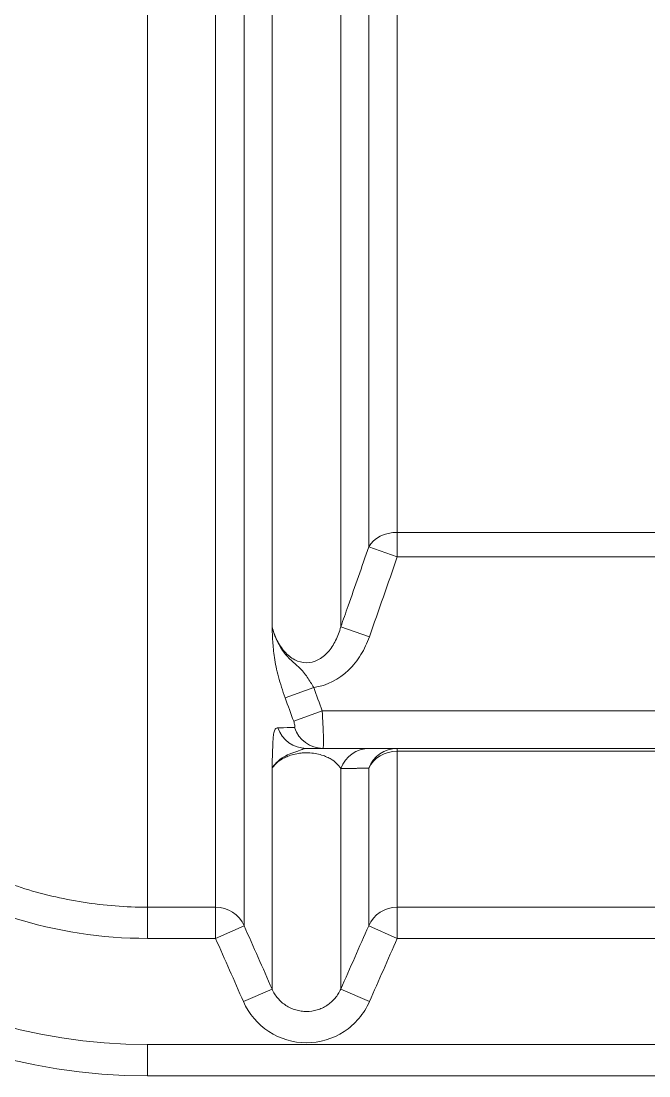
# Model space of a CAD drawing. Header units: millimetres. Extents: x 4664 to 8864, y -38 to 2932.
# Drawn here: x 7835.45 to 7861.69, y 2135.55 to 2179.6 of the extents above; entities that cross this region are included whole.
import ezdxf

# ---------------------------------------------------------------- set-up
doc = ezdxf.new("R2010")
doc.units = ezdxf.units.MM

msp = doc.modelspace()

# ---------------------------------------------------------------- linework, layer by layer
at = {"lineweight": 5}
for p, q in [((7851.174, 2157.228), (7851.174, 2210.847)), ((7848.815, 2209.713), (7848.815, 2154.304)), ((7849.98, 2209.576), (7849.98, 2157.639)), ((7845.942, 2206.399), (7845.942, 2154.304)), ((7840.732, 2141.289), (7840.732, 2203.483)), ((7843.582, 2141.289), (7843.582, 2203.483)), ((7844.776, 2141.816), (7844.776, 2202.585)), ((7851.174, 2158.247), (7862.23, 2158.247)), ((7851.174, 2157.228), (7849.98, 2157.639)), ((7862.23, 2157.228), (7851.174, 2157.228)), ((7850.009, 2153.884), (7848.815, 2154.304)), ((7847.684, 2151.767), (7846.49, 2151.333)), ((7848.039, 2150.793), (7846.845, 2150.357)), ((7995.906, 2150.793), (7848.039, 2150.793)), ((7848.07, 2149.226), (7995.875, 2149.226)), ((7851.174, 2141.289), (7851.174, 2149.226)), ((7862.23, 2149.106), (7851.174, 2149.106)), ((7845.942, 2148.383), (7845.942, 2139.174)), ((7848.815, 2148.383), (7848.815, 2139.174)), ((7849.98, 2148.399), (7849.98, 2141.816)), ((7840.732, 2142.593), (7843.582, 2142.593)), ((7851.174, 2142.593), (7862.23, 2142.593)), ((7843.582, 2141.289), (7844.776, 2141.816)), ((7851.174, 2141.289), (7849.98, 2141.816)), ((7843.582, 2141.289), (7840.732, 2141.289)), ((7862.23, 2141.289), (7851.174, 2141.289)), ((7844.747, 2138.647), (7845.942, 2139.174)), ((7850.009, 2138.647), (7848.815, 2139.174)), ((7840.732, 2135.546), (7840.732, 2136.852)), ((7840.732, 2136.852), (8003.213, 2136.852)), ((8003.213, 2135.546), (7840.732, 2135.546))]:
    msp.add_line(p, q, dxfattribs=at)
for radius in [23.071, 24.377]:
    msp.add_arc((7840.732, 2159.924), radius, 200.0316, 270, dxfattribs=at)
for centre, major_axis, ratio, start_param, end_param in [((7851.174, 2157.228), (-1.306, 0), 0.780444, 4.712389, 5.867354), ((7847.376, 2150.532), (0, -1.306), 0.973612, 5.061799, 6.283185), ((7848.07, 2150.532), (0, -1.306), 0.971, 5.05434, 6.283185), ((7850.009, 2147.92), (0, 1.306), 0.978111, 0, 1.208972), ((7851.174, 2147.92), (0, 1.306), 0.98331, 0, 1.19525), ((7851.174, 2147.92), (1.306, 0), 0.907984, 1.570796, 2.725761), ((7843.582, 2141.289), (1.306, 0), 0.998861, 0.415831, 1.570796), ((7851.174, 2141.289), (1.306, 0), 0.998861, 1.570796, 2.725761)]:
    msp.add_ellipse(centre, major_axis=major_axis, ratio=ratio, start_param=start_param, end_param=end_param, dxfattribs=at)
for points, knots in [([(7849.98, 2157.639), (7849.695, 2156.816), (7849.409, 2155.994), (7849.019, 2154.883), (7848.917, 2154.594), (7848.815, 2154.304)], [0, 0, 0, 0, 0.739335, 0.739335, 1, 1, 1, 1]), ([(7847.684, 2151.767), (7847.596, 2151.912), (7847.511, 2152.055), (7847.366, 2152.269), (7847.316, 2152.338), (7847.2, 2152.478), (7847.134, 2152.548), (7846.964, 2152.704), (7846.857, 2152.791), (7846.615, 2153.019), (7846.489, 2153.16), (7846.17, 2153.618), (7846.029, 2153.966), (7845.942, 2154.304)], [0, 0, 0, 0, 0.25, 0.25, 0.375, 0.375, 0.5, 0.5, 0.625, 0.625, 0.75, 0.75, 1, 1, 1, 1]), ([(7845.942, 2154.304), (7845.95, 2154.1), (7845.959, 2153.897), (7845.978, 2153.584), (7845.986, 2153.478), (7846.007, 2153.257), (7846.02, 2153.142), (7846.058, 2152.896), (7846.082, 2152.766), (7846.139, 2152.498), (7846.172, 2152.359), (7846.288, 2151.927), (7846.382, 2151.63), (7846.49, 2151.333)], [0, 0, 0, 0, 0.25, 0.25, 0.375, 0.375, 0.5, 0.5, 0.625, 0.625, 0.75, 0.75, 1, 1, 1, 1]), ([(7848.815, 2154.304), (7848.759, 2154.101), (7848.688, 2153.909), (7848.508, 2153.552), (7848.4, 2153.387), (7848.151, 2153.111), (7848.007, 2152.996), (7847.702, 2152.842), (7847.535, 2152.8), (7847.206, 2152.803), (7847.04, 2152.847), (7846.81, 2152.967), (7846.736, 2153.016), (7846.595, 2153.13), (7846.53, 2153.194), (7846.405, 2153.335), (7846.347, 2153.412), (7846.241, 2153.575), (7846.192, 2153.661), (7846.063, 2153.923), (7845.994, 2154.111), (7845.942, 2154.304)], [0, 0, 0, 0, 0.125752, 0.125752, 0.251504, 0.251504, 0.377256, 0.377256, 0.503008, 0.503008, 0.62876, 0.62876, 0.691636, 0.691636, 0.754512, 0.754512, 0.817388, 0.817388, 0.880264, 0.880264, 1, 1, 1, 1]), ([(7824.373, 2154.059), (7824.521, 2153.653), (7824.684, 2153.252), (7825.04, 2152.46), (7825.234, 2152.07), (7825.652, 2151.302), (7825.876, 2150.924), (7826.354, 2150.185), (7826.608, 2149.823), (7827.144, 2149.117), (7827.427, 2148.773), (7828.019, 2148.106), (7828.329, 2147.783), (7828.976, 2147.159), (7829.313, 2146.859), (7829.836, 2146.427), (7830.013, 2146.286), (7830.284, 2146.08), (7830.42, 2145.978), (7830.582, 2145.862), (7830.663, 2145.804), (7830.703, 2145.775), (7830.724, 2145.761), (7830.734, 2145.754), (7830.739, 2145.75), (7830.741, 2145.749), (7830.743, 2145.748), (7830.743, 2145.747), (7830.744, 2145.747), (7830.744, 2145.747), (7830.744, 2145.747), (7831.101, 2145.496), (7831.469, 2145.259), (7832.222, 2144.811), (7832.608, 2144.601), (7833.396, 2144.21), (7833.799, 2144.029), (7834.617, 2143.698), (7835.034, 2143.547), (7835.878, 2143.278), (7836.307, 2143.16), (7837.173, 2142.955), (7837.611, 2142.87), (7838.494, 2142.732), (7838.938, 2142.68), (7839.833, 2142.611), (7840.282, 2142.593), (7840.732, 2142.593)], [0, 0, 0, 0, 0.0625, 0.0625, 0.125, 0.125, 0.1875, 0.1875, 0.25, 0.25, 0.3125, 0.3125, 0.375, 0.375, 0.4375, 0.4375, 0.46875, 0.46875, 0.484375, 0.492188, 0.496094, 0.498047, 0.499023, 0.499512, 0.499756, 0.499878, 0.499939, 0.499969, 0.499985, 0.499985, 0.5, 0.5, 0.5625, 0.5625, 0.625, 0.625, 0.6875, 0.6875, 0.75, 0.75, 0.8125, 0.8125, 0.875, 0.875, 0.9375, 0.9375, 1, 1, 1, 1]), ([(7847.684, 2151.767), (7848.234, 2151.84), (7848.743, 2152.113), (7849.337, 2152.685), (7849.511, 2152.906), (7849.8, 2153.373), (7849.917, 2153.622), (7850.009, 2153.884)], [0, 0, 0, 0, 0.5, 0.5, 0.75, 0.75, 1, 1, 1, 1]), ([(7840.732, 2141.289), (7838.81, 2141.289), (7836.937, 2141.578), (7834.657, 2142.297), (7834.203, 2142.459), (7833.317, 2142.815), (7832.883, 2143.009), (7831.607, 2143.639), (7830.791, 2144.121), (7829.23, 2145.214), (7828.483, 2145.827), (7827.11, 2147.142), (7826.477, 2147.847), (7825.319, 2149.353), (7824.791, 2150.161), (7823.87, 2151.838), (7823.475, 2152.709), (7823.146, 2153.612)], [0, 0, 0, 0, 0.25, 0.25, 0.3125, 0.3125, 0.375, 0.375, 0.5, 0.5, 0.625, 0.625, 0.75, 0.75, 0.875, 0.875, 1, 1, 1, 1]), ([(7848.07, 2149.226), (7848.079, 2149.226), (7848.085, 2149.267), (7848.091, 2149.427), (7848.091, 2149.548), (7848.086, 2149.77), (7848.084, 2149.852), (7848.078, 2150.024), (7848.074, 2150.115), (7848.062, 2150.397), (7848.051, 2150.597), (7848.039, 2150.793)], [0, 0, 0, 0, 0.25, 0.25, 0.5, 0.5, 0.625, 0.625, 0.75, 0.75, 1, 1, 1, 1]), ([(7846.845, 2150.357), (7846.855, 2150.328), (7846.865, 2150.299), (7846.88, 2150.243), (7846.886, 2150.216), (7846.894, 2150.171), (7846.896, 2150.151), (7846.895, 2150.121), (7846.893, 2150.11), (7846.886, 2150.097), (7846.881, 2150.094), (7846.876, 2150.094)], [0, 0, 0, 0, 0.217759, 0.217759, 0.436972, 0.436972, 0.642727, 0.642727, 0.837259, 0.837259, 1, 1, 1, 1]), ([(7846.182, 2150.085), (7846.14, 2150.085), (7846.105, 2150.066), (7846.051, 2149.995), (7846.03, 2149.942), (7846.01, 2149.842), (7846.004, 2149.806), (7845.995, 2149.73), (7845.991, 2149.69), (7845.982, 2149.569), (7845.978, 2149.484), (7845.966, 2149.231), (7845.96, 2149.059), (7845.95, 2148.719), (7845.946, 2148.55), (7845.942, 2148.383)], [0, 0, 0, 0, 0.125, 0.125, 0.25, 0.25, 0.3125, 0.3125, 0.375, 0.375, 0.5, 0.5, 0.75, 0.75, 1, 1, 1, 1]), ([(7846.876, 2150.094), (7846.668, 2150.092), (7846.465, 2150.089), (7846.238, 2150.086), (7846.21, 2150.085), (7846.182, 2150.085)], [0, 0, 0, 0, 0.875371, 0.875371, 1, 1, 1, 1]), ([(7845.942, 2148.383), (7845.987, 2148.466), (7846.047, 2148.55), (7846.211, 2148.718), (7846.314, 2148.804), (7846.54, 2148.929), (7846.628, 2148.971), (7846.785, 2149.031), (7846.841, 2149.051), (7846.952, 2149.089), (7847.004, 2149.107), (7847.138, 2149.156), (7847.195, 2149.182), (7847.293, 2149.217), (7847.334, 2149.226), (7847.376, 2149.226)], [0, 0, 0, 0, 0.25, 0.25, 0.5, 0.5, 0.625, 0.625, 0.6875, 0.6875, 0.75, 0.75, 0.875, 0.875, 1, 1, 1, 1]), ([(7845.942, 2148.383), (7845.984, 2148.451), (7846.037, 2148.518), (7846.139, 2148.619), (7846.178, 2148.653), (7846.266, 2148.721), (7846.315, 2148.754), (7846.425, 2148.818), (7846.485, 2148.849), (7846.62, 2148.907), (7846.695, 2148.934), (7846.859, 2148.981), (7846.95, 2149.001), (7847.098, 2149.023), (7847.149, 2149.028), (7847.253, 2149.037), (7847.307, 2149.039), (7847.466, 2149.04), (7847.574, 2149.033), (7847.774, 2149.007), (7847.868, 2148.987), (7848.036, 2148.942), (7848.113, 2148.915), (7848.251, 2148.858), (7848.312, 2148.828), (7848.48, 2148.733), (7848.569, 2148.665), (7848.714, 2148.526), (7848.77, 2148.455), (7848.815, 2148.383)], [0, 0, 0, 0, 0.119753, 0.119753, 0.182628, 0.182628, 0.245503, 0.245503, 0.308377, 0.308377, 0.371252, 0.371252, 0.434127, 0.434127, 0.465564, 0.465564, 0.497002, 0.497002, 0.559876, 0.559876, 0.622751, 0.622751, 0.685626, 0.685626, 0.748501, 0.748501, 0.87425, 0.87425, 1, 1, 1, 1]), ([(7848.815, 2139.174), (7848.753, 2139.034), (7848.673, 2138.906), (7848.526, 2138.733), (7848.472, 2138.678), (7848.359, 2138.578), (7848.299, 2138.533), (7848.173, 2138.45), (7848.106, 2138.413), (7847.968, 2138.349), (7847.898, 2138.322), (7847.682, 2138.258), (7847.529, 2138.236), (7847.303, 2138.235), (7847.228, 2138.241), (7847.078, 2138.263), (7847.003, 2138.279), (7846.859, 2138.322), (7846.788, 2138.349), (7846.652, 2138.412), (7846.584, 2138.449), (7846.394, 2138.574), (7846.281, 2138.673), (7846.083, 2138.906), (7846.003, 2139.034), (7845.942, 2139.174)], [0, 0, 0, 0, 0.125, 0.125, 0.1875, 0.1875, 0.25, 0.25, 0.3125, 0.3125, 0.375, 0.375, 0.5, 0.5, 0.5625, 0.5625, 0.625, 0.625, 0.6875, 0.6875, 0.75, 0.75, 0.875, 0.875, 1, 1, 1, 1]), ([(7844.747, 2138.647), (7844.972, 2138.136), (7845.343, 2137.701), (7846.273, 2137.094), (7846.828, 2136.931), (7847.93, 2136.931), (7848.487, 2137.097), (7849.181, 2137.55), (7849.391, 2137.735), (7849.75, 2138.158), (7849.896, 2138.391), (7850.009, 2138.647)], [0, 0, 0, 0, 0.25, 0.25, 0.5, 0.5, 0.75, 0.75, 0.875, 0.875, 1, 1, 1, 1])]:
    msp.add_open_spline(points, degree=3, knots=knots, dxfattribs=at)
for points in [[(7850.009, 2153.884), (7850.401, 2154.997), (7850.79, 2156.112), (7851.174, 2157.228)], [(7848.039, 2150.793), (7847.921, 2151.118), (7847.802, 2151.443), (7847.684, 2151.767)], [(7846.49, 2151.333), (7846.608, 2151.008), (7846.726, 2150.682), (7846.845, 2150.357)], [(7847.376, 2149.226), (7847.602, 2149.226), (7847.834, 2149.226), (7848.07, 2149.226)], [(7845.942, 2139.174), (7845.553, 2140.055), (7845.165, 2140.935), (7844.776, 2141.816)], [(7849.98, 2141.816), (7849.591, 2140.935), (7849.203, 2140.055), (7848.815, 2139.174)], [(7843.582, 2141.289), (7843.97, 2140.408), (7844.358, 2139.528), (7844.747, 2138.647)], [(7850.009, 2138.647), (7850.398, 2139.528), (7850.786, 2140.408), (7851.174, 2141.289)]]:
    msp.add_open_spline(points, degree=3, dxfattribs=at)
msp.add_rational_spline([(7848.815, 2148.383), (7849.229, 2148.388), (7849.619, 2148.394), (7849.98, 2148.399)], [0.999999937513, 0.999999937984, 0.999999938442, 0.999999938881], degree=3, dxfattribs=at)

doc.saveas('drawing.dxf')
